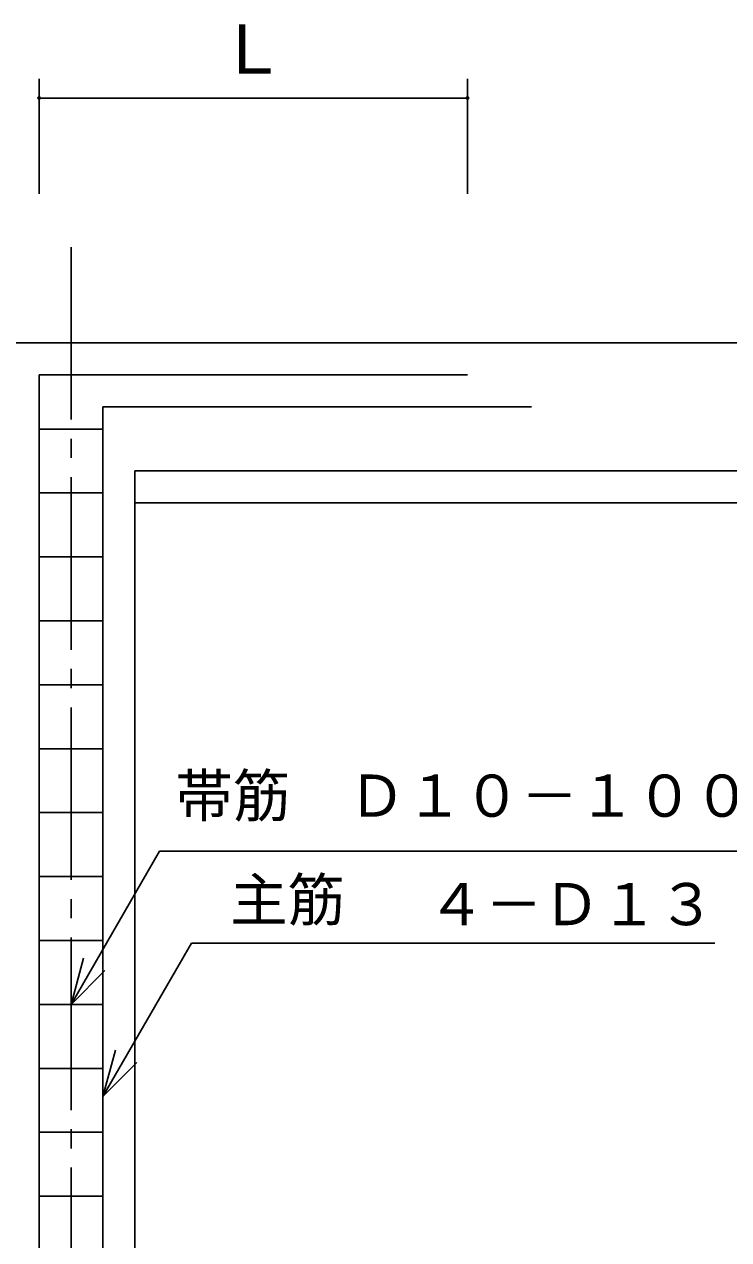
# Model space of a CAD drawing. Units: millimetres, scale not verified. Extents: x -11715 to 8910, y -9164 to 6308.
# Drawn here: x 179 to 1281, y 813 to 2714 of the extents above; entities that cross this region are included whole.
import ezdxf
from ezdxf.enums import TextEntityAlignment as Align

# ---------------------------------------------------------------- set-up
doc = ezdxf.new("R2010")
doc.units = ezdxf.units.MM
doc.header["$LTSCALE"] = 30
doc.linetypes.add('CHAIN2', pattern=[12, 9, -1, 1, -1])
doc.layers.add('0-0_製作', color=5, linetype='Continuous', lineweight=25)
doc.layers.add('1-2_00クル-フ-0躯体', color=5, linetype='Continuous', lineweight=25)
doc.styles.add('ＭＳ ゴシック', font='')
doc.styles.get('ＭＳ ゴシック').set_extended_font_data('MS Gothic')

msp = doc.modelspace()

# ---------------------------------------------------------------- linework, layer by layer
at = {"layer": '0-0_製作', "color": 2, "linetype": 'CHAIN2'}
msp.add_line((252.34, 2365.85), (252.34, -440.14), dxfattribs=at)
at = {"layer": '0-0_製作', "color": 2}
for p, q in [((-209.15, 2215.85), (2766.23, 2215.85)), ((352.34, 2015.85), (2552.34, 2015.85)), ((352.34, 2015.85), (352.34, 25.88)), ((372.34, 2015.85), (372.34, 2015.08)), ((352.34, 1965.85), (2552.34, 1965.85)), ((252.34, 1181.12), (390.9, 1421.12)), ((390.9, 1421.12), (1400.2, 1421.12)), ((302.34, 1037.08), (440.9, 1277.08)), ((440.9, 1277.08), (1259.15, 1277.08)), ((271.75, 1253.57), (252.34, 1181.12)), ((252.34, 1181.12), (305.37, 1234.16)), ((321.75, 1109.52), (302.34, 1037.08)), ((302.34, 1037.08), (355.37, 1090.11))]:
    msp.add_line(p, q, dxfattribs=at)
at = {"layer": '0-0_製作', "color": 3}
for p, q in [((202.34, -124.12), (202.34, 2165.85)), ((202.34, 2165.85), (872.34, 2165.85)), ((302.34, -74.12), (302.34, 2115.85)), ((302.34, 2115.85), (972.34, 2115.85)), ((202.34, 2081.12), (302.34, 2081.12)), ((202.34, 1981.12), (302.34, 1981.12)), ((202.34, 1881.12), (302.34, 1881.12)), ((202.34, 1781.12), (302.34, 1781.12)), ((202.34, 1681.12), (302.34, 1681.12)), ((202.34, 1581.12), (302.34, 1581.12)), ((202.34, 1481.13), (302.34, 1481.13)), ((202.34, 1381.13), (302.34, 1381.13)), ((202.34, 1281.13), (302.34, 1281.13)), ((202.34, 1181.12), (302.34, 1181.12)), ((202.34, 1081.12), (302.34, 1081.12)), ((202.34, 981.12), (302.34, 981.12)), ((202.34, 881.12), (302.34, 881.12))]:
    msp.add_line(p, q, dxfattribs=at)
at = {"layer": '1-2_00クル-フ-0躯体', "color": 2}
for p, q in [((202.34, 2628.92), (202.34, 2449.26)), ((872.34, 2628.92), (872.34, 2449.26)), ((202.34, 2598.92), (872.34, 2598.92))]:
    msp.add_line(p, q, dxfattribs=at)
at = {"layer": '1-2_00クル-フ-0躯体'}
for points in [[(202.34, 2598.92), (199.34, 2599.11), (199.39, 2599.48)], [(199.34, 2598.92), (199.34, 2599.11), (202.34, 2598.92)], [(202.34, 2595.92), (199.34, 2598.92), (202.34, 2598.92)], [(202.34, 2595.92), (199.36, 2598.55), (199.34, 2598.92)], [(202.34, 2595.92), (199.43, 2598.18), (199.36, 2598.55)], [(202.34, 2598.92), (199.39, 2599.48), (199.49, 2599.85)], [(202.34, 2595.92), (199.55, 2597.82), (199.43, 2598.18)], [(202.34, 2598.92), (199.49, 2599.85), (199.62, 2600.2)], [(202.34, 2595.92), (199.71, 2597.48), (199.55, 2597.82)], [(202.34, 2598.92), (199.62, 2600.2), (199.81, 2600.53)], [(202.34, 2595.92), (199.91, 2597.16), (199.71, 2597.48)], [(202.34, 2598.92), (199.81, 2600.53), (200.03, 2600.83)], [(202.34, 2595.92), (200.15, 2596.87), (199.91, 2597.16)], [(202.34, 2598.92), (200.03, 2600.83), (200.28, 2601.11)], [(202.34, 2595.92), (200.43, 2596.61), (200.15, 2596.87)], [(202.34, 2598.92), (200.28, 2601.11), (200.58, 2601.35)], [(202.34, 2595.92), (200.73, 2596.39), (200.43, 2596.61)], [(202.34, 2598.92), (200.58, 2601.35), (200.89, 2601.55)], [(202.34, 2595.92), (201.06, 2596.21), (200.73, 2596.39)], [(202.34, 2598.92), (200.89, 2601.55), (201.23, 2601.71)], [(202.34, 2595.92), (201.41, 2596.07), (201.06, 2596.21)], [(202.34, 2598.92), (201.23, 2601.71), (201.59, 2601.83)], [(202.34, 2595.92), (201.78, 2595.97), (201.41, 2596.07)], [(202.34, 2598.92), (201.59, 2601.83), (201.96, 2601.9)], [(202.34, 2595.92), (202.15, 2595.93), (201.78, 2595.97)], [(202.34, 2598.92), (201.96, 2601.9), (202.34, 2601.92)], [(202.9, 2601.87), (202.34, 2601.92), (202.53, 2601.92)], [(202.9, 2601.87), (202.34, 2598.92), (202.34, 2601.92)], [(203.27, 2601.77), (202.34, 2598.92), (202.9, 2601.87)], [(203.62, 2601.64), (202.34, 2598.92), (203.27, 2601.77)], [(203.95, 2601.45), (202.34, 2598.92), (203.62, 2601.64)], [(204.25, 2601.23), (202.34, 2598.92), (203.95, 2601.45)], [(204.53, 2600.97), (202.34, 2598.92), (204.25, 2601.23)], [(204.77, 2600.68), (202.34, 2598.92), (204.53, 2600.97)], [(204.97, 2600.37), (202.34, 2598.92), (204.77, 2600.68)], [(205.13, 2600.03), (202.34, 2598.92), (204.97, 2600.37)], [(205.24, 2599.67), (202.34, 2598.92), (205.13, 2600.03)], [(205.31, 2599.3), (202.34, 2598.92), (205.24, 2599.67)], [(205.34, 2598.92), (202.34, 2598.92), (205.31, 2599.3)], [(205.33, 2598.73), (202.34, 2598.92), (205.34, 2598.92)], [(205.29, 2598.36), (202.34, 2598.92), (205.33, 2598.73)], [(205.29, 2598.36), (202.34, 2595.92), (202.34, 2598.92)], [(205.19, 2597.99), (202.34, 2595.92), (205.29, 2598.36)], [(205.05, 2597.64), (202.34, 2595.92), (205.19, 2597.99)], [(204.87, 2597.31), (202.34, 2595.92), (205.05, 2597.64)], [(204.65, 2597.01), (202.34, 2595.92), (204.87, 2597.31)], [(204.39, 2596.73), (202.34, 2595.92), (204.65, 2597.01)], [(204.1, 2596.49), (202.34, 2595.92), (204.39, 2596.73)], [(203.78, 2596.29), (202.34, 2595.92), (204.1, 2596.49)], [(203.44, 2596.13), (202.34, 2595.92), (203.78, 2596.29)], [(203.08, 2596.02), (202.34, 2595.92), (203.44, 2596.13)], [(202.71, 2595.94), (202.34, 2595.92), (203.08, 2596.02)], [(869.34, 2598.92), (869.49, 2599.85), (872.34, 2598.92)], [(869.34, 2598.92), (869.39, 2599.48), (869.49, 2599.85)], [(869.34, 2598.92), (869.35, 2599.11), (869.39, 2599.48)], [(872.34, 2595.92), (869.34, 2598.92), (872.34, 2598.92)], [(872.34, 2595.92), (869.36, 2598.55), (869.34, 2598.92)], [(872.34, 2595.92), (869.43, 2598.18), (869.36, 2598.55)], [(872.34, 2595.92), (869.55, 2597.82), (869.43, 2598.18)], [(872.34, 2598.92), (869.49, 2599.85), (869.62, 2600.2)], [(872.34, 2595.92), (869.71, 2597.48), (869.55, 2597.82)], [(872.34, 2598.92), (869.62, 2600.2), (869.81, 2600.53)], [(872.34, 2595.92), (869.91, 2597.16), (869.71, 2597.48)], [(872.34, 2598.92), (869.81, 2600.53), (870.03, 2600.83)], [(872.34, 2595.92), (870.15, 2596.87), (869.91, 2597.16)], [(872.34, 2598.92), (870.03, 2600.83), (870.29, 2601.11)], [(872.34, 2595.92), (870.43, 2596.61), (870.15, 2596.87)], [(872.34, 2598.92), (870.29, 2601.11), (870.58, 2601.35)], [(872.34, 2595.92), (870.73, 2596.39), (870.43, 2596.61)], [(872.34, 2598.92), (870.58, 2601.35), (870.89, 2601.55)], [(872.15, 2595.93), (870.73, 2596.39), (872.34, 2595.92)], [(871.78, 2595.97), (870.73, 2596.39), (872.15, 2595.93)], [(871.78, 2595.97), (871.06, 2596.21), (870.73, 2596.39)], [(872.34, 2598.92), (870.89, 2601.55), (871.23, 2601.71)], [(871.41, 2596.07), (871.06, 2596.21), (871.78, 2595.97)], [(872.34, 2598.92), (871.23, 2601.71), (871.59, 2601.83)], [(872.34, 2598.92), (871.59, 2601.83), (871.96, 2601.9)], [(872.34, 2598.92), (871.96, 2601.9), (872.34, 2601.92)], [(874.25, 2601.23), (872.34, 2601.92), (872.53, 2601.92)], [(874.25, 2601.23), (872.34, 2598.92), (872.34, 2601.92)], [(874.53, 2600.97), (872.34, 2598.92), (874.25, 2601.23)], [(874.77, 2600.68), (872.34, 2598.92), (874.53, 2600.97)], [(874.97, 2600.37), (872.34, 2598.92), (874.77, 2600.68)], [(875.13, 2600.03), (872.34, 2598.92), (874.97, 2600.37)], [(875.25, 2599.67), (872.34, 2598.92), (875.13, 2600.03)], [(875.32, 2599.3), (872.34, 2598.92), (875.25, 2599.67)], [(875.34, 2598.92), (872.34, 2598.92), (875.32, 2599.3)], [(875.33, 2598.73), (872.34, 2598.92), (875.34, 2598.92)], [(875.29, 2598.36), (872.34, 2598.92), (875.33, 2598.73)], [(875.19, 2597.99), (872.34, 2598.92), (875.29, 2598.36)], [(875.05, 2597.64), (872.34, 2598.92), (875.19, 2597.99)], [(875.05, 2597.64), (872.34, 2595.92), (872.34, 2598.92)], [(874.87, 2597.31), (872.34, 2595.92), (875.05, 2597.64)], [(874.65, 2597.01), (872.34, 2595.92), (874.87, 2597.31)], [(874.39, 2596.73), (872.34, 2595.92), (874.65, 2597.01)], [(874.1, 2596.49), (872.34, 2595.92), (874.39, 2596.73)], [(873.78, 2596.29), (872.34, 2595.92), (874.1, 2596.49)], [(873.44, 2596.13), (872.34, 2595.92), (873.78, 2596.29)], [(873.09, 2596.02), (872.34, 2595.92), (873.44, 2596.13)], [(872.72, 2595.94), (872.34, 2595.92), (873.09, 2596.02)], [(873.95, 2601.45), (872.53, 2601.92), (872.9, 2601.87)], [(874.25, 2601.23), (872.53, 2601.92), (873.95, 2601.45)], [(873.62, 2601.64), (872.9, 2601.87), (873.27, 2601.77)], [(873.95, 2601.45), (872.9, 2601.87), (873.62, 2601.64)]]:
    msp.add_solid(points, dxfattribs=at)

# ---------------------------------------------------------------- texts
at = {"layer": '0-0_製作', "color": 4, "style": 'ＭＳ ゴシック'}
for s, p in [('帯筋\u3000Ｄ１０－１００＠', (415.51, 1454.87)), ('主筋', (500.91, 1292.08)), ('４－Ｄ１３', (809.92, 1285.24))]:
    msp.add_text(s, height=65.98, dxfattribs=at).set_placement(p, align=Align.BOTTOM_LEFT)
at = {"layer": '1-2_00クル-フ-0躯体', "color": 4, "style": 'ＭＳ ゴシック'}
msp.add_text('Ｌ', height=76.98, dxfattribs=at).set_placement((483.17, 2613.92), align=Align.BOTTOM_LEFT)

doc.saveas('drawing.dxf')
